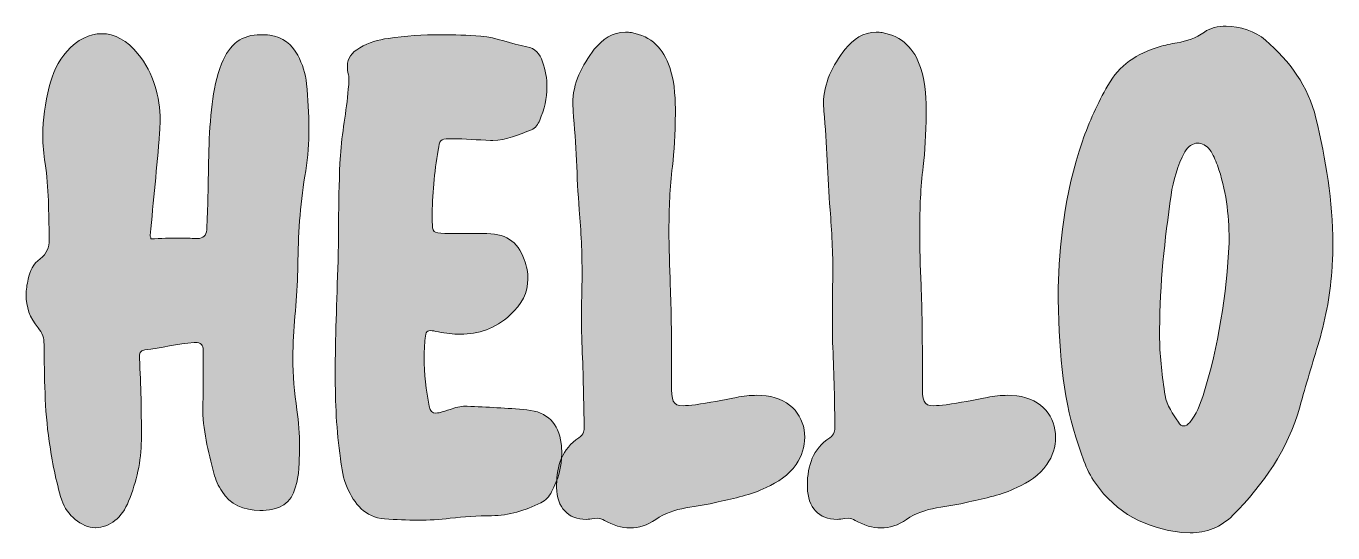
# Model space of a CAD drawing. Header units: inches. Extents: x 148 to 932, y -835 to -243.
# Drawn here: x 154 to 520.6, y -534.4 to -392.2 of the extents above; entities that cross this region are included whole.
import ezdxf

# ---------------------------------------------------------------- set-up
doc = ezdxf.new("R2010")
doc.units = ezdxf.units.IN
doc.header["$MEASUREMENT"] = 0
doc.layers.add('Layer 1', color=7, linetype='Continuous')

# ---------------------------------------------------------------- blocks, each defined once
blk = doc.blocks.new('block 3')
at = {"layer": 'Layer 1', "true_color": 0x231f20}
h = blk.add_hatch(color=250, dxfattribs=at)
h.dxf.hatch_style = 2
edge = h.paths.add_edge_path()
edge.add_spline(control_points=[(173.34, -532.98), (169.62, -532.9), (165.39, -529.55), (164, -525.24), (162.33, -519.84), (161.3, -514.37), (160.5, -508.75), (159.12, -499.77), (159.19, -490.65), (159.04, -481.61), (159.04, -479.78), (158.6, -478.32), (157.36, -476.86), (155.03, -474.09), (154.01, -470.95), (154.01, -467.67), (154.01, -466.21), (154.23, -464.75), (154.59, -463.22), (155.03, -460.96), (155.98, -458.91), (157.95, -457.53), (159.77, -456.14), (160.5, -454.32), (160.5, -452.2), (160.5, -452.2), (160.5, -451.54), (160.5, -451.54), (160.28, -444.61), (160.43, -437.68), (159.33, -430.75), (158.9, -428.19), (158.68, -425.57), (158.68, -422.94), (158.68, -418.34), (159.33, -413.75), (160.5, -409.3), (161.45, -405.57), (162.91, -402.14), (165.46, -399.3), (168.38, -396.02), (171.81, -394.34), (175.17, -394.34), (178.82, -394.34), (182.39, -396.23), (185.38, -399.96), (189.76, -405.57), (191.59, -411.92), (191.59, -418.71), (191.59, -419.88), (191.51, -421.04), (191.44, -422.21), (190.71, -431.77), (189.69, -441.33), (188.81, -450.96), (188.81, -451.18), (188.96, -451.4), (189.03, -451.91), (191.73, -451.84), (194.43, -451.69), (197.13, -451.69), (198.66, -451.69), (200.2, -451.76), (201.73, -451.84), (201.73, -451.84), (202.09, -451.84), (202.09, -451.84), (203.7, -451.84), (204.5, -450.96), (204.65, -449.35), (204.79, -446.29), (204.94, -443.23), (205.01, -440.09), (205.23, -431.4), (205.08, -422.72), (206.18, -414.11), (206.62, -410.24), (207.42, -406.38), (208.81, -402.8), (211.14, -397.11), (214.57, -394.63), (219.82, -394.63), (220.63, -394.63), (221.43, -394.63), (222.38, -394.78), (226.03, -395.29), (228.51, -397.26), (230.18, -400.39), (231.5, -402.87), (232.45, -405.57), (232.67, -408.42), (233.03, -412.58), (233.32, -416.81), (233.32, -421.04), (233.32, -424.91), (233.1, -428.85), (232.45, -432.79), (230.99, -441.11), (230.33, -449.5), (230.26, -457.89), (230.18, -465.55), (229.38, -473.14), (228.94, -480.73), (228.94, -480.73), (228.8, -485.33), (228.8, -485.33), (228.8, -490.22), (229.24, -495.1), (229.97, -499.92), (230.48, -503.35), (230.7, -506.78), (230.7, -510.14), (230.7, -512.4), (230.62, -514.59), (230.48, -516.78), (230.4, -517.43), (230.4, -518.09), (230.26, -518.75), (229.38, -522.91), (228.29, -526.85), (223.18, -527.79), (221.94, -528.01), (220.77, -528.16), (219.6, -528.16), (215.08, -528.16), (211.14, -526.33), (208.95, -522.83), (207.93, -521.3), (207.2, -519.55), (206.69, -517.72), (205.01, -511.6), (203.55, -505.39), (203.55, -498.9), (203.55, -498.9), (203.62, -497.59), (203.62, -497.59), (203.7, -495.91), (203.7, -494.3), (203.7, -492.62), (203.7, -492.62), (203.7, -483.28), (203.7, -483.28), (203.7, -481.68), (203.04, -481.02), (201.36, -481.02), (201.36, -481.02), (201.14, -481.02), (201.14, -481.02), (196.47, -481.24), (191.95, -482.63), (187.28, -483.06), (185.82, -483.21), (185.82, -484.23), (185.82, -485.18), (185.82, -485.18), (185.82, -485.47), (185.82, -485.47), (185.97, -489.27), (186.19, -492.99), (186.26, -496.71), (186.26, -496.71), (186.33, -508.38), (186.33, -508.38), (186.33, -514.37), (184.95, -519.99), (182.76, -525.53), (180.93, -530.13), (177.43, -532.98), (173.49, -532.98), (173.49, -532.98), (173.34, -532.98), (173.34, -532.98)], knot_values=[0, 0, 0, 0, 1, 1, 1, 2, 2, 2, 3, 3, 3, 4, 4, 4, 5, 5, 5, 6, 6, 6, 7, 7, 7, 8, 8, 8, 9, 9, 9, 10, 10, 10, 11, 11, 11, 12, 12, 12, 13, 13, 13, 14, 14, 14, 15, 15, 15, 16, 16, 16, 17, 17, 17, 18, 18, 18, 19, 19, 19, 20, 20, 20, 21, 21, 21, 22, 22, 22, 23, 23, 23, 24, 24, 24, 25, 25, 25, 26, 26, 26, 27, 27, 27, 28, 28, 28, 29, 29, 29, 30, 30, 30, 31, 31, 31, 32, 32, 32, 33, 33, 33, 34, 34, 34, 35, 35, 35, 36, 36, 36, 37, 37, 37, 38, 38, 38, 39, 39, 39, 40, 40, 40, 41, 41, 41, 42, 42, 42, 43, 43, 43, 44, 44, 44, 45, 45, 45, 46, 46, 46, 47, 47, 47, 48, 48, 48, 49, 49, 49, 50, 50, 50, 51, 51, 51, 52, 52, 52, 53, 53, 53, 54, 54, 54, 55, 55, 55, 56, 56, 56, 57, 57, 57, 57], degree=3, periodic=1)
h = blk.add_hatch(color=250, dxfattribs=at)
h.dxf.hatch_style = 2
edge = h.paths.add_edge_path()
edge.add_spline(control_points=[(254.57, -530.49), (249.02, -530.13), (246.1, -526.19), (244.06, -521.74), (242.89, -519.19), (242.6, -516.34), (242.16, -513.57), (241.07, -505.76), (240.7, -497.95), (240.7, -489.63), (240.7, -480.07), (241.14, -469.78), (241.51, -458.11), (241.73, -451.62), (241.51, -440.09), (242.16, -428.56), (242.53, -422.28), (243.91, -416.15), (244.35, -409.88), (244.43, -409), (244.57, -408.2), (244.57, -407.33), (244.57, -406.89), (244.5, -406.38), (244.43, -405.87), (244.21, -404.99), (244.13, -404.19), (244.13, -403.46), (244.13, -401.2), (245.15, -399.74), (247.64, -398.28), (250.12, -396.82), (252.82, -396.09), (255.59, -395.65), (260.41, -394.92), (265.37, -394.63), (270.26, -394.63), (274.05, -394.63), (277.77, -394.78), (281.57, -395.07), (285.94, -395.36), (290.1, -397.26), (294.48, -397.99), (296.74, -398.42), (298.13, -400.03), (298.86, -402.22), (299.73, -404.63), (300.1, -406.96), (300.1, -409.3), (300.1, -412.43), (299.37, -415.57), (298.06, -418.64), (297.62, -419.73), (296.89, -420.9), (295.79, -421.34), (292.22, -422.58), (288.79, -424.33), (284.92, -424.33), (284.92, -424.33), (284.27, -424.33), (284.27, -424.33), (280.69, -424.11), (277.11, -423.89), (273.47, -423.82), (273.47, -423.82), (272.66, -423.82), (272.66, -423.82), (270.26, -423.82), (269.96, -424.25), (269.6, -427.03), (268.5, -433.3), (267.92, -439.65), (267.92, -446), (267.92, -446), (267.92, -447.02), (267.92, -447.02), (267.99, -450.16), (268.07, -450.23), (271.42, -450.38), (271.42, -450.38), (276.38, -450.45), (276.38, -450.45), (276.38, -450.45), (282.08, -450.38), (282.08, -450.38), (288.57, -450.38), (291.78, -452.42), (293.75, -457.75), (294.48, -459.64), (294.77, -461.47), (294.77, -463.15), (294.77, -466.94), (293.02, -470.3), (289.81, -473.29), (285.58, -477.16), (280.84, -478.69), (275.8, -478.69), (273.83, -478.69), (271.72, -478.47), (269.67, -478.03), (268.65, -477.81), (267.99, -477.67), (267.41, -477.67), (266.24, -477.67), (266.02, -478.4), (265.88, -480.58), (265.73, -482.12), (265.66, -483.65), (265.66, -485.18), (265.66, -489.78), (266.17, -494.37), (267.05, -498.9), (267.26, -500.36), (267.99, -500.8), (268.94, -500.8), (269.23, -500.8), (269.53, -500.8), (269.89, -500.72), (270.91, -500.43), (272.01, -500.14), (272.96, -499.77), (274.34, -499.26), (275.8, -498.9), (277.26, -498.9), (277.26, -498.9), (277.7, -498.9), (277.7, -498.9), (283.32, -499.19), (288.86, -499.34), (294.48, -499.92), (300.17, -500.43), (303.38, -503.71), (304.11, -509.33), (304.19, -510.28), (304.26, -511.16), (304.26, -512.11), (304.26, -515.9), (303.24, -519.48), (301.41, -522.91), (300.76, -524.22), (299.73, -525.31), (298.35, -525.97), (294.04, -528.16), (289.45, -529.62), (284.56, -529.62), (280.62, -529.62), (276.82, -529.91), (272.96, -530.35), (269.96, -530.71), (266.97, -530.86), (264.05, -530.86), (260.84, -530.86), (257.71, -530.71), (254.57, -530.49)], knot_values=[0, 0, 0, 0, 1, 1, 1, 2, 2, 2, 3, 3, 3, 4, 4, 4, 5, 5, 5, 6, 6, 6, 7, 7, 7, 8, 8, 8, 9, 9, 9, 10, 10, 10, 11, 11, 11, 12, 12, 12, 13, 13, 13, 14, 14, 14, 15, 15, 15, 16, 16, 16, 17, 17, 17, 18, 18, 18, 19, 19, 19, 20, 20, 20, 21, 21, 21, 22, 22, 22, 23, 23, 23, 24, 24, 24, 25, 25, 25, 26, 26, 26, 27, 27, 27, 28, 28, 28, 29, 29, 29, 30, 30, 30, 31, 31, 31, 32, 32, 32, 33, 33, 33, 34, 34, 34, 35, 35, 35, 36, 36, 36, 37, 37, 37, 38, 38, 38, 39, 39, 39, 40, 40, 40, 41, 41, 41, 42, 42, 42, 43, 43, 43, 44, 44, 44, 45, 45, 45, 46, 46, 46, 47, 47, 47, 48, 48, 48, 49, 49, 49, 50, 50, 50, 51, 51, 51, 51], degree=3, periodic=1)
h = blk.add_hatch(color=250, dxfattribs=at)
h.dxf.hatch_style = 2
edge = h.paths.add_edge_path()
edge.add_spline(control_points=[(316.23, -530.93), (315.58, -530.49), (314.92, -530.35), (314.34, -530.35), (314.34, -530.35), (313.32, -530.42), (313.32, -530.42), (312.51, -530.57), (311.78, -530.64), (311.13, -530.64), (305.95, -530.64), (302.95, -527.36), (302.81, -521.66), (302.81, -521.66), (302.81, -520.94), (302.81, -520.94), (302.81, -515.61), (304.34, -510.87), (309.08, -507.73), (310.47, -506.78), (310.54, -505.68), (310.54, -504.52), (310.54, -504.52), (310.54, -503.86), (310.54, -503.86), (310.4, -496.27), (310.25, -488.61), (309.89, -481.02), (309.81, -478.61), (309.81, -476.21), (309.81, -473.8), (309.81, -471.39), (309.81, -468.98), (309.89, -466.57), (309.89, -466.57), (309.96, -461.98), (309.96, -461.98), (309.96, -455.85), (309.67, -449.79), (309.16, -443.74), (308.43, -434.54), (308.35, -425.28), (307.41, -416.08), (307.41, -416.08), (307.33, -413.97), (307.33, -413.97), (307.33, -408.27), (309.89, -403.24), (313.39, -398.72), (315.65, -395.94), (318.5, -393.9), (322.15, -393.9), (322.66, -393.9), (323.24, -393.97), (323.82, -394.05), (329.44, -395.07), (332.8, -398.57), (334.55, -403.82), (336.15, -408.57), (336.08, -413.53), (336.15, -416.59), (336.08, -422.87), (335.79, -427.25), (335.28, -431.62), (334.55, -437.53), (334.33, -443.37), (334.33, -449.28), (334.33, -454.46), (334.48, -459.72), (334.7, -464.9), (334.99, -472.05), (335.06, -479.2), (335.06, -486.35), (335.06, -486.35), (335.06, -492.55), (335.06, -492.55), (335.06, -497.44), (335.28, -498.75), (338.27, -498.75), (339.15, -498.75), (340.31, -498.61), (341.77, -498.46), (345.57, -497.95), (349.36, -497.15), (353.23, -496.42), (355.2, -496.05), (357.1, -495.83), (358.99, -495.83), (358.99, -495.83), (361.55, -495.98), (361.55, -495.98), (368.77, -496.86), (372.42, -502.04), (372.42, -507.58), (372.42, -510.21), (371.62, -512.91), (370.01, -515.24), (367.9, -518.31), (364.83, -520.21), (361.55, -521.74), (357.31, -523.78), (352.72, -524.73), (348.12, -525.75), (345.13, -526.48), (342.14, -526.92), (339.07, -527.43), (336.01, -527.94), (333.16, -528.89), (330.61, -530.71), (328.27, -532.32), (325.87, -533.05), (323.46, -533.05), (321.05, -533.05), (318.64, -532.32), (316.23, -530.93)], knot_values=[0, 0, 0, 0, 1, 1, 1, 2, 2, 2, 3, 3, 3, 4, 4, 4, 5, 5, 5, 6, 6, 6, 7, 7, 7, 8, 8, 8, 9, 9, 9, 10, 10, 10, 11, 11, 11, 12, 12, 12, 13, 13, 13, 14, 14, 14, 15, 15, 15, 16, 16, 16, 17, 17, 17, 18, 18, 18, 19, 19, 19, 20, 20, 20, 21, 21, 21, 22, 22, 22, 23, 23, 23, 24, 24, 24, 25, 25, 25, 26, 26, 26, 27, 27, 27, 28, 28, 28, 29, 29, 29, 30, 30, 30, 31, 31, 31, 32, 32, 32, 33, 33, 33, 34, 34, 34, 35, 35, 35, 36, 36, 36, 37, 37, 37, 38, 38, 38, 38], degree=3, periodic=1)
h = blk.add_hatch(color=250, dxfattribs=at)
h.dxf.hatch_style = 2
edge = h.paths.add_edge_path()
edge.add_spline(control_points=[(386.58, -530.93), (385.93, -530.49), (385.27, -530.35), (384.69, -530.35), (384.69, -530.35), (383.66, -530.42), (383.66, -530.42), (382.86, -530.57), (382.13, -530.64), (381.48, -530.64), (376.29, -530.64), (373.3, -527.36), (373.16, -521.66), (373.16, -521.66), (373.16, -520.94), (373.16, -520.94), (373.16, -515.61), (374.69, -510.87), (379.43, -507.73), (380.82, -506.78), (380.89, -505.68), (380.89, -504.52), (380.89, -504.52), (380.89, -503.86), (380.89, -503.86), (380.75, -496.27), (380.6, -488.61), (380.23, -481.02), (380.16, -478.61), (380.16, -476.21), (380.16, -473.8), (380.16, -471.39), (380.16, -468.98), (380.23, -466.57), (380.23, -466.57), (380.31, -461.98), (380.31, -461.98), (380.31, -455.85), (380.02, -449.79), (379.51, -443.74), (378.78, -434.54), (378.7, -425.28), (377.75, -416.08), (377.75, -416.08), (377.68, -413.97), (377.68, -413.97), (377.68, -408.27), (380.23, -403.24), (383.74, -398.72), (386, -395.94), (388.84, -393.9), (392.49, -393.9), (393, -393.9), (393.59, -393.97), (394.17, -394.05), (399.79, -395.07), (403.15, -398.57), (404.9, -403.82), (406.5, -408.57), (406.43, -413.53), (406.5, -416.59), (406.43, -422.87), (406.14, -427.25), (405.63, -431.62), (404.9, -437.53), (404.68, -443.37), (404.68, -449.28), (404.68, -454.46), (404.82, -459.72), (405.04, -464.9), (405.34, -472.05), (405.41, -479.2), (405.41, -486.35), (405.41, -486.35), (405.41, -492.55), (405.41, -492.55), (405.41, -497.44), (405.63, -498.75), (408.62, -498.75), (409.49, -498.75), (410.66, -498.61), (412.12, -498.46), (415.92, -497.95), (419.71, -497.15), (423.58, -496.42), (425.55, -496.05), (427.44, -495.83), (429.34, -495.83), (429.34, -495.83), (431.9, -495.98), (431.9, -495.98), (439.12, -496.86), (442.77, -502.04), (442.77, -507.58), (442.77, -510.21), (441.97, -512.91), (440.36, -515.24), (438.24, -518.31), (435.18, -520.21), (431.9, -521.74), (427.66, -523.78), (423.07, -524.73), (418.47, -525.75), (415.48, -526.48), (412.49, -526.92), (409.42, -527.43), (406.36, -527.94), (403.51, -528.89), (400.96, -530.71), (398.62, -532.32), (396.21, -533.05), (393.81, -533.05), (391.4, -533.05), (388.99, -532.32), (386.58, -530.93)], knot_values=[0, 0, 0, 0, 1, 1, 1, 2, 2, 2, 3, 3, 3, 4, 4, 4, 5, 5, 5, 6, 6, 6, 7, 7, 7, 8, 8, 8, 9, 9, 9, 10, 10, 10, 11, 11, 11, 12, 12, 12, 13, 13, 13, 14, 14, 14, 15, 15, 15, 16, 16, 16, 17, 17, 17, 18, 18, 18, 19, 19, 19, 20, 20, 20, 21, 21, 21, 22, 22, 22, 23, 23, 23, 24, 24, 24, 25, 25, 25, 26, 26, 26, 27, 27, 27, 28, 28, 28, 29, 29, 29, 30, 30, 30, 31, 31, 31, 32, 32, 32, 33, 33, 33, 34, 34, 34, 35, 35, 35, 36, 36, 36, 37, 37, 37, 38, 38, 38, 38], degree=3, periodic=1)
h = blk.add_hatch(color=250, dxfattribs=at)
h.dxf.hatch_style = 2
edge = h.paths.add_edge_path()
edge.add_spline(control_points=[(478.16, -534.29), (468.1, -533.19), (459.85, -528.89), (453.94, -520.5), (451.17, -516.56), (449.93, -512.03), (448.47, -507.58), (444.67, -495.47), (443.65, -482.99), (443.51, -465.63), (443.8, -454.75), (445.11, -439.36), (450.29, -424.55), (452.19, -419.07), (454.6, -413.89), (457.44, -408.86), (460.58, -403.17), (465.69, -399.88), (471.82, -398.06), (473.42, -397.55), (475.17, -397.18), (476.85, -396.89), (479.62, -396.38), (482.1, -395.65), (484.51, -393.9), (486.12, -392.73), (488.31, -392.22), (490.64, -392.22), (494.44, -392.22), (498.74, -393.61), (501.66, -396.16), (508.45, -402.07), (513.63, -409.08), (515.82, -418.05), (518.59, -429.65), (520.56, -441.33), (520.56, -453.29), (520.56, -455.41), (520.49, -457.6), (520.34, -459.79), (519.97, -466.87), (518.66, -473.8), (516.69, -480.66), (514.87, -486.79), (512.97, -492.92), (511.29, -499.12), (507.94, -511.09), (501.08, -520.79), (492.54, -529.47), (489.18, -532.83), (485.1, -534.43), (480.5, -534.43), (480.5, -534.43), (478.16, -534.29), (478.16, -534.29)], knot_values=[0, 0, 0, 0, 1, 1, 1, 2, 2, 2, 3, 3, 3, 4, 4, 4, 5, 5, 5, 6, 6, 6, 7, 7, 7, 8, 8, 8, 9, 9, 9, 10, 10, 10, 11, 11, 11, 12, 12, 12, 13, 13, 13, 14, 14, 14, 15, 15, 15, 16, 16, 16, 17, 17, 17, 18, 18, 18, 18], degree=3, periodic=1)
edge = h.paths.add_edge_path()
edge.add_spline(control_points=[(480.43, -503.42), (482.32, -501.16), (483.27, -498.53), (484.15, -495.91), (488.53, -481.9), (490.71, -467.6), (491.44, -453), (491.44, -453), (491.44, -452.13), (491.44, -452.13), (491.44, -444.98), (490.57, -438.04), (488.16, -431.26), (487.58, -429.73), (486.99, -428.27), (486.05, -426.95), (485.1, -425.71), (483.86, -425.06), (482.62, -425.06), (481.3, -425.06), (479.92, -425.93), (479.04, -427.54), (477, -431.33), (475.76, -435.49), (475.17, -439.65), (473.42, -452.13), (471.96, -464.68), (471.96, -477.37), (471.96, -477.37), (471.96, -480), (471.96, -480), (472.04, -485.33), (472.69, -490.58), (473.49, -495.91), (474.01, -498.75), (475.68, -501.01), (477.22, -503.35), (477.65, -504.08), (478.16, -504.44), (478.75, -504.44), (479.26, -504.44), (479.84, -504.08), (480.43, -503.42)], knot_values=[0, 0, 0, 0, 1, 1, 1, 2, 2, 2, 3, 3, 3, 4, 4, 4, 5, 5, 5, 6, 6, 6, 7, 7, 7, 8, 8, 8, 9, 9, 9, 10, 10, 10, 11, 11, 11, 12, 12, 12, 13, 13, 13, 14, 14, 14, 14], degree=3, periodic=1)
at = {"layer": 'Layer 1', "lineweight": 0}
for points, knots in [([(173.34, -532.98), (169.62, -532.9), (165.39, -529.55), (164, -525.24), (162.33, -519.84), (161.3, -514.37), (160.5, -508.75), (159.12, -499.77), (159.19, -490.65), (159.04, -481.61), (159.04, -479.78), (158.6, -478.32), (157.36, -476.86), (155.03, -474.09), (154.01, -470.95), (154.01, -467.67), (154.01, -466.21), (154.23, -464.75), (154.59, -463.22), (155.03, -460.96), (155.98, -458.91), (157.95, -457.53), (159.77, -456.14), (160.5, -454.32), (160.5, -452.2), (160.5, -452.2), (160.5, -451.54), (160.5, -451.54), (160.28, -444.61), (160.43, -437.68), (159.33, -430.75), (158.9, -428.19), (158.68, -425.57), (158.68, -422.94), (158.68, -418.34), (159.33, -413.75), (160.5, -409.3), (161.45, -405.57), (162.91, -402.14), (165.46, -399.3), (168.38, -396.02), (171.81, -394.34), (175.17, -394.34), (178.82, -394.34), (182.39, -396.23), (185.38, -399.96), (189.76, -405.57), (191.59, -411.92), (191.59, -418.71), (191.59, -419.88), (191.51, -421.04), (191.44, -422.21), (190.71, -431.77), (189.69, -441.33), (188.81, -450.96), (188.81, -451.18), (188.96, -451.4), (189.03, -451.91), (191.73, -451.84), (194.43, -451.69), (197.13, -451.69), (198.66, -451.69), (200.2, -451.76), (201.73, -451.84), (201.73, -451.84), (202.09, -451.84), (202.09, -451.84), (203.7, -451.84), (204.5, -450.96), (204.65, -449.35), (204.79, -446.29), (204.94, -443.23), (205.01, -440.09), (205.23, -431.4), (205.08, -422.72), (206.18, -414.11), (206.62, -410.24), (207.42, -406.38), (208.81, -402.8), (211.14, -397.11), (214.57, -394.63), (219.82, -394.63), (220.63, -394.63), (221.43, -394.63), (222.38, -394.78), (226.03, -395.29), (228.51, -397.26), (230.18, -400.39), (231.5, -402.87), (232.45, -405.57), (232.67, -408.42), (233.03, -412.58), (233.32, -416.81), (233.32, -421.04), (233.32, -424.91), (233.1, -428.85), (232.45, -432.79), (230.99, -441.11), (230.33, -449.5), (230.26, -457.89), (230.18, -465.55), (229.38, -473.14), (228.94, -480.73), (228.94, -480.73), (228.8, -485.33), (228.8, -485.33), (228.8, -490.22), (229.24, -495.1), (229.97, -499.92), (230.48, -503.35), (230.7, -506.78), (230.7, -510.14), (230.7, -512.4), (230.62, -514.59), (230.48, -516.78), (230.4, -517.43), (230.4, -518.09), (230.26, -518.75), (229.38, -522.91), (228.29, -526.85), (223.18, -527.79), (221.94, -528.01), (220.77, -528.16), (219.6, -528.16), (215.08, -528.16), (211.14, -526.33), (208.95, -522.83), (207.93, -521.3), (207.2, -519.55), (206.69, -517.72), (205.01, -511.6), (203.55, -505.39), (203.55, -498.9), (203.55, -498.9), (203.62, -497.59), (203.62, -497.59), (203.7, -495.91), (203.7, -494.3), (203.7, -492.62), (203.7, -492.62), (203.7, -483.28), (203.7, -483.28), (203.7, -481.68), (203.04, -481.02), (201.36, -481.02), (201.36, -481.02), (201.14, -481.02), (201.14, -481.02), (196.47, -481.24), (191.95, -482.63), (187.28, -483.06), (185.82, -483.21), (185.82, -484.23), (185.82, -485.18), (185.82, -485.18), (185.82, -485.47), (185.82, -485.47), (185.97, -489.27), (186.19, -492.99), (186.26, -496.71), (186.26, -496.71), (186.33, -508.38), (186.33, -508.38), (186.33, -514.37), (184.95, -519.99), (182.76, -525.53), (180.93, -530.13), (177.43, -532.98), (173.49, -532.98), (173.49, -532.98), (173.34, -532.98), (173.34, -532.98)], [0, 0, 0, 0, 1, 1, 1, 2, 2, 2, 3, 3, 3, 4, 4, 4, 5, 5, 5, 6, 6, 6, 7, 7, 7, 8, 8, 8, 9, 9, 9, 10, 10, 10, 11, 11, 11, 12, 12, 12, 13, 13, 13, 14, 14, 14, 15, 15, 15, 16, 16, 16, 17, 17, 17, 18, 18, 18, 19, 19, 19, 20, 20, 20, 21, 21, 21, 22, 22, 22, 23, 23, 23, 24, 24, 24, 25, 25, 25, 26, 26, 26, 27, 27, 27, 28, 28, 28, 29, 29, 29, 30, 30, 30, 31, 31, 31, 32, 32, 32, 33, 33, 33, 34, 34, 34, 35, 35, 35, 36, 36, 36, 37, 37, 37, 38, 38, 38, 39, 39, 39, 40, 40, 40, 41, 41, 41, 42, 42, 42, 43, 43, 43, 44, 44, 44, 45, 45, 45, 46, 46, 46, 47, 47, 47, 48, 48, 48, 49, 49, 49, 50, 50, 50, 51, 51, 51, 52, 52, 52, 53, 53, 53, 54, 54, 54, 55, 55, 55, 56, 56, 56, 57, 57, 57, 57]), ([(254.57, -530.49), (249.02, -530.13), (246.1, -526.19), (244.06, -521.74), (242.89, -519.19), (242.6, -516.34), (242.16, -513.57), (241.07, -505.76), (240.7, -497.95), (240.7, -489.63), (240.7, -480.07), (241.14, -469.78), (241.51, -458.11), (241.73, -451.62), (241.51, -440.09), (242.16, -428.56), (242.53, -422.28), (243.91, -416.15), (244.35, -409.88), (244.43, -409), (244.57, -408.2), (244.57, -407.33), (244.57, -406.89), (244.5, -406.38), (244.43, -405.87), (244.21, -404.99), (244.13, -404.19), (244.13, -403.46), (244.13, -401.2), (245.15, -399.74), (247.64, -398.28), (250.12, -396.82), (252.82, -396.09), (255.59, -395.65), (260.41, -394.92), (265.37, -394.63), (270.26, -394.63), (274.05, -394.63), (277.77, -394.78), (281.57, -395.07), (285.94, -395.36), (290.1, -397.26), (294.48, -397.99), (296.74, -398.42), (298.13, -400.03), (298.86, -402.22), (299.73, -404.63), (300.1, -406.96), (300.1, -409.3), (300.1, -412.43), (299.37, -415.57), (298.06, -418.64), (297.62, -419.73), (296.89, -420.9), (295.79, -421.34), (292.22, -422.58), (288.79, -424.33), (284.92, -424.33), (284.92, -424.33), (284.27, -424.33), (284.27, -424.33), (280.69, -424.11), (277.11, -423.89), (273.47, -423.82), (273.47, -423.82), (272.66, -423.82), (272.66, -423.82), (270.26, -423.82), (269.96, -424.25), (269.6, -427.03), (268.5, -433.3), (267.92, -439.65), (267.92, -446), (267.92, -446), (267.92, -447.02), (267.92, -447.02), (267.99, -450.16), (268.07, -450.23), (271.42, -450.38), (271.42, -450.38), (276.38, -450.45), (276.38, -450.45), (276.38, -450.45), (282.08, -450.38), (282.08, -450.38), (288.57, -450.38), (291.78, -452.42), (293.75, -457.75), (294.48, -459.64), (294.77, -461.47), (294.77, -463.15), (294.77, -466.94), (293.02, -470.3), (289.81, -473.29), (285.58, -477.16), (280.84, -478.69), (275.8, -478.69), (273.83, -478.69), (271.72, -478.47), (269.67, -478.03), (268.65, -477.81), (267.99, -477.67), (267.41, -477.67), (266.24, -477.67), (266.02, -478.4), (265.88, -480.58), (265.73, -482.12), (265.66, -483.65), (265.66, -485.18), (265.66, -489.78), (266.17, -494.37), (267.05, -498.9), (267.26, -500.36), (267.99, -500.8), (268.94, -500.8), (269.23, -500.8), (269.53, -500.8), (269.89, -500.72), (270.91, -500.43), (272.01, -500.14), (272.96, -499.77), (274.34, -499.26), (275.8, -498.9), (277.26, -498.9), (277.26, -498.9), (277.7, -498.9), (277.7, -498.9), (283.32, -499.19), (288.86, -499.34), (294.48, -499.92), (300.17, -500.43), (303.38, -503.71), (304.11, -509.33), (304.19, -510.28), (304.26, -511.16), (304.26, -512.11), (304.26, -515.9), (303.24, -519.48), (301.41, -522.91), (300.76, -524.22), (299.73, -525.31), (298.35, -525.97), (294.04, -528.16), (289.45, -529.62), (284.56, -529.62), (280.62, -529.62), (276.82, -529.91), (272.96, -530.35), (269.96, -530.71), (266.97, -530.86), (264.05, -530.86), (260.84, -530.86), (257.71, -530.71), (254.57, -530.49)], [0, 0, 0, 0, 1, 1, 1, 2, 2, 2, 3, 3, 3, 4, 4, 4, 5, 5, 5, 6, 6, 6, 7, 7, 7, 8, 8, 8, 9, 9, 9, 10, 10, 10, 11, 11, 11, 12, 12, 12, 13, 13, 13, 14, 14, 14, 15, 15, 15, 16, 16, 16, 17, 17, 17, 18, 18, 18, 19, 19, 19, 20, 20, 20, 21, 21, 21, 22, 22, 22, 23, 23, 23, 24, 24, 24, 25, 25, 25, 26, 26, 26, 27, 27, 27, 28, 28, 28, 29, 29, 29, 30, 30, 30, 31, 31, 31, 32, 32, 32, 33, 33, 33, 34, 34, 34, 35, 35, 35, 36, 36, 36, 37, 37, 37, 38, 38, 38, 39, 39, 39, 40, 40, 40, 41, 41, 41, 42, 42, 42, 43, 43, 43, 44, 44, 44, 45, 45, 45, 46, 46, 46, 47, 47, 47, 48, 48, 48, 49, 49, 49, 50, 50, 50, 51, 51, 51, 51]), ([(316.23, -530.93), (315.58, -530.49), (314.92, -530.35), (314.34, -530.35), (314.34, -530.35), (313.32, -530.42), (313.32, -530.42), (312.51, -530.57), (311.78, -530.64), (311.13, -530.64), (305.95, -530.64), (302.95, -527.36), (302.81, -521.66), (302.81, -521.66), (302.81, -520.94), (302.81, -520.94), (302.81, -515.61), (304.34, -510.87), (309.08, -507.73), (310.47, -506.78), (310.54, -505.68), (310.54, -504.52), (310.54, -504.52), (310.54, -503.86), (310.54, -503.86), (310.4, -496.27), (310.25, -488.61), (309.89, -481.02), (309.81, -478.61), (309.81, -476.21), (309.81, -473.8), (309.81, -471.39), (309.81, -468.98), (309.89, -466.57), (309.89, -466.57), (309.96, -461.98), (309.96, -461.98), (309.96, -455.85), (309.67, -449.79), (309.16, -443.74), (308.43, -434.54), (308.35, -425.28), (307.41, -416.08), (307.41, -416.08), (307.33, -413.97), (307.33, -413.97), (307.33, -408.27), (309.89, -403.24), (313.39, -398.72), (315.65, -395.94), (318.5, -393.9), (322.15, -393.9), (322.66, -393.9), (323.24, -393.97), (323.82, -394.05), (329.44, -395.07), (332.8, -398.57), (334.55, -403.82), (336.15, -408.57), (336.08, -413.53), (336.15, -416.59), (336.08, -422.87), (335.79, -427.25), (335.28, -431.62), (334.55, -437.53), (334.33, -443.37), (334.33, -449.28), (334.33, -454.46), (334.48, -459.72), (334.7, -464.9), (334.99, -472.05), (335.06, -479.2), (335.06, -486.35), (335.06, -486.35), (335.06, -492.55), (335.06, -492.55), (335.06, -497.44), (335.28, -498.75), (338.27, -498.75), (339.15, -498.75), (340.31, -498.61), (341.77, -498.46), (345.57, -497.95), (349.36, -497.15), (353.23, -496.42), (355.2, -496.05), (357.1, -495.83), (358.99, -495.83), (358.99, -495.83), (361.55, -495.98), (361.55, -495.98), (368.77, -496.86), (372.42, -502.04), (372.42, -507.58), (372.42, -510.21), (371.62, -512.91), (370.01, -515.24), (367.9, -518.31), (364.83, -520.21), (361.55, -521.74), (357.31, -523.78), (352.72, -524.73), (348.12, -525.75), (345.13, -526.48), (342.14, -526.92), (339.07, -527.43), (336.01, -527.94), (333.16, -528.89), (330.61, -530.71), (328.27, -532.32), (325.87, -533.05), (323.46, -533.05), (321.05, -533.05), (318.64, -532.32), (316.23, -530.93)], [0, 0, 0, 0, 1, 1, 1, 2, 2, 2, 3, 3, 3, 4, 4, 4, 5, 5, 5, 6, 6, 6, 7, 7, 7, 8, 8, 8, 9, 9, 9, 10, 10, 10, 11, 11, 11, 12, 12, 12, 13, 13, 13, 14, 14, 14, 15, 15, 15, 16, 16, 16, 17, 17, 17, 18, 18, 18, 19, 19, 19, 20, 20, 20, 21, 21, 21, 22, 22, 22, 23, 23, 23, 24, 24, 24, 25, 25, 25, 26, 26, 26, 27, 27, 27, 28, 28, 28, 29, 29, 29, 30, 30, 30, 31, 31, 31, 32, 32, 32, 33, 33, 33, 34, 34, 34, 35, 35, 35, 36, 36, 36, 37, 37, 37, 38, 38, 38, 38]), ([(386.58, -530.93), (385.93, -530.49), (385.27, -530.35), (384.69, -530.35), (384.69, -530.35), (383.66, -530.42), (383.66, -530.42), (382.86, -530.57), (382.13, -530.64), (381.48, -530.64), (376.29, -530.64), (373.3, -527.36), (373.16, -521.66), (373.16, -521.66), (373.16, -520.94), (373.16, -520.94), (373.16, -515.61), (374.69, -510.87), (379.43, -507.73), (380.82, -506.78), (380.89, -505.68), (380.89, -504.52), (380.89, -504.52), (380.89, -503.86), (380.89, -503.86), (380.75, -496.27), (380.6, -488.61), (380.23, -481.02), (380.16, -478.61), (380.16, -476.21), (380.16, -473.8), (380.16, -471.39), (380.16, -468.98), (380.23, -466.57), (380.23, -466.57), (380.31, -461.98), (380.31, -461.98), (380.31, -455.85), (380.02, -449.79), (379.51, -443.74), (378.78, -434.54), (378.7, -425.28), (377.75, -416.08), (377.75, -416.08), (377.68, -413.97), (377.68, -413.97), (377.68, -408.27), (380.23, -403.24), (383.74, -398.72), (386, -395.94), (388.84, -393.9), (392.49, -393.9), (393, -393.9), (393.59, -393.97), (394.17, -394.05), (399.79, -395.07), (403.15, -398.57), (404.9, -403.82), (406.5, -408.57), (406.43, -413.53), (406.5, -416.59), (406.43, -422.87), (406.14, -427.25), (405.63, -431.62), (404.9, -437.53), (404.68, -443.37), (404.68, -449.28), (404.68, -454.46), (404.82, -459.72), (405.04, -464.9), (405.34, -472.05), (405.41, -479.2), (405.41, -486.35), (405.41, -486.35), (405.41, -492.55), (405.41, -492.55), (405.41, -497.44), (405.63, -498.75), (408.62, -498.75), (409.49, -498.75), (410.66, -498.61), (412.12, -498.46), (415.92, -497.95), (419.71, -497.15), (423.58, -496.42), (425.55, -496.05), (427.44, -495.83), (429.34, -495.83), (429.34, -495.83), (431.9, -495.98), (431.9, -495.98), (439.12, -496.86), (442.77, -502.04), (442.77, -507.58), (442.77, -510.21), (441.97, -512.91), (440.36, -515.24), (438.24, -518.31), (435.18, -520.21), (431.9, -521.74), (427.66, -523.78), (423.07, -524.73), (418.47, -525.75), (415.48, -526.48), (412.49, -526.92), (409.42, -527.43), (406.36, -527.94), (403.51, -528.89), (400.96, -530.71), (398.62, -532.32), (396.21, -533.05), (393.81, -533.05), (391.4, -533.05), (388.99, -532.32), (386.58, -530.93)], [0, 0, 0, 0, 1, 1, 1, 2, 2, 2, 3, 3, 3, 4, 4, 4, 5, 5, 5, 6, 6, 6, 7, 7, 7, 8, 8, 8, 9, 9, 9, 10, 10, 10, 11, 11, 11, 12, 12, 12, 13, 13, 13, 14, 14, 14, 15, 15, 15, 16, 16, 16, 17, 17, 17, 18, 18, 18, 19, 19, 19, 20, 20, 20, 21, 21, 21, 22, 22, 22, 23, 23, 23, 24, 24, 24, 25, 25, 25, 26, 26, 26, 27, 27, 27, 28, 28, 28, 29, 29, 29, 30, 30, 30, 31, 31, 31, 32, 32, 32, 33, 33, 33, 34, 34, 34, 35, 35, 35, 36, 36, 36, 37, 37, 37, 38, 38, 38, 38]), ([(478.16, -534.29), (468.1, -533.19), (459.85, -528.89), (453.94, -520.5), (451.17, -516.56), (449.93, -512.03), (448.47, -507.58), (444.67, -495.47), (443.65, -482.99), (443.51, -465.63), (443.8, -454.75), (445.11, -439.36), (450.29, -424.55), (452.19, -419.07), (454.6, -413.89), (457.44, -408.86), (460.58, -403.17), (465.69, -399.88), (471.82, -398.06), (473.42, -397.55), (475.17, -397.18), (476.85, -396.89), (479.62, -396.38), (482.1, -395.65), (484.51, -393.9), (486.12, -392.73), (488.31, -392.22), (490.64, -392.22), (494.44, -392.22), (498.74, -393.61), (501.66, -396.16), (508.45, -402.07), (513.63, -409.08), (515.82, -418.05), (518.59, -429.65), (520.56, -441.33), (520.56, -453.29), (520.56, -455.41), (520.49, -457.6), (520.34, -459.79), (519.97, -466.87), (518.66, -473.8), (516.69, -480.66), (514.87, -486.79), (512.97, -492.92), (511.29, -499.12), (507.94, -511.09), (501.08, -520.79), (492.54, -529.47), (489.18, -532.83), (485.1, -534.43), (480.5, -534.43), (480.5, -534.43), (478.16, -534.29), (478.16, -534.29)], [0, 0, 0, 0, 1, 1, 1, 2, 2, 2, 3, 3, 3, 4, 4, 4, 5, 5, 5, 6, 6, 6, 7, 7, 7, 8, 8, 8, 9, 9, 9, 10, 10, 10, 11, 11, 11, 12, 12, 12, 13, 13, 13, 14, 14, 14, 15, 15, 15, 16, 16, 16, 17, 17, 17, 18, 18, 18, 18]), ([(480.43, -503.42), (482.32, -501.16), (483.27, -498.53), (484.15, -495.91), (488.53, -481.9), (490.71, -467.6), (491.44, -453), (491.44, -453), (491.44, -452.13), (491.44, -452.13), (491.44, -444.98), (490.57, -438.04), (488.16, -431.26), (487.58, -429.73), (486.99, -428.27), (486.05, -426.95), (485.1, -425.71), (483.86, -425.06), (482.62, -425.06), (481.3, -425.06), (479.92, -425.93), (479.04, -427.54), (477, -431.33), (475.76, -435.49), (475.17, -439.65), (473.42, -452.13), (471.96, -464.68), (471.96, -477.37), (471.96, -477.37), (471.96, -480), (471.96, -480), (472.04, -485.33), (472.69, -490.58), (473.49, -495.91), (474.01, -498.75), (475.68, -501.01), (477.22, -503.35), (477.65, -504.08), (478.16, -504.44), (478.75, -504.44), (479.26, -504.44), (479.84, -504.08), (480.43, -503.42)], [0, 0, 0, 0, 1, 1, 1, 2, 2, 2, 3, 3, 3, 4, 4, 4, 5, 5, 5, 6, 6, 6, 7, 7, 7, 8, 8, 8, 9, 9, 9, 10, 10, 10, 11, 11, 11, 12, 12, 12, 13, 13, 13, 14, 14, 14, 14])]:
    blk.add_open_spline(points, degree=3, knots=knots, dxfattribs=at)
blk = doc.blocks.new('block 2')
at = {"layer": 'Layer 1'}
blk.add_blockref('block 3', (0, 0), dxfattribs=at)

msp = doc.modelspace()

# ---------------------------------------------------------------- block references
at = {"layer": 'Layer 1'}
msp.add_blockref('block 2', (0, 0), dxfattribs=at)

doc.saveas('drawing.dxf')
